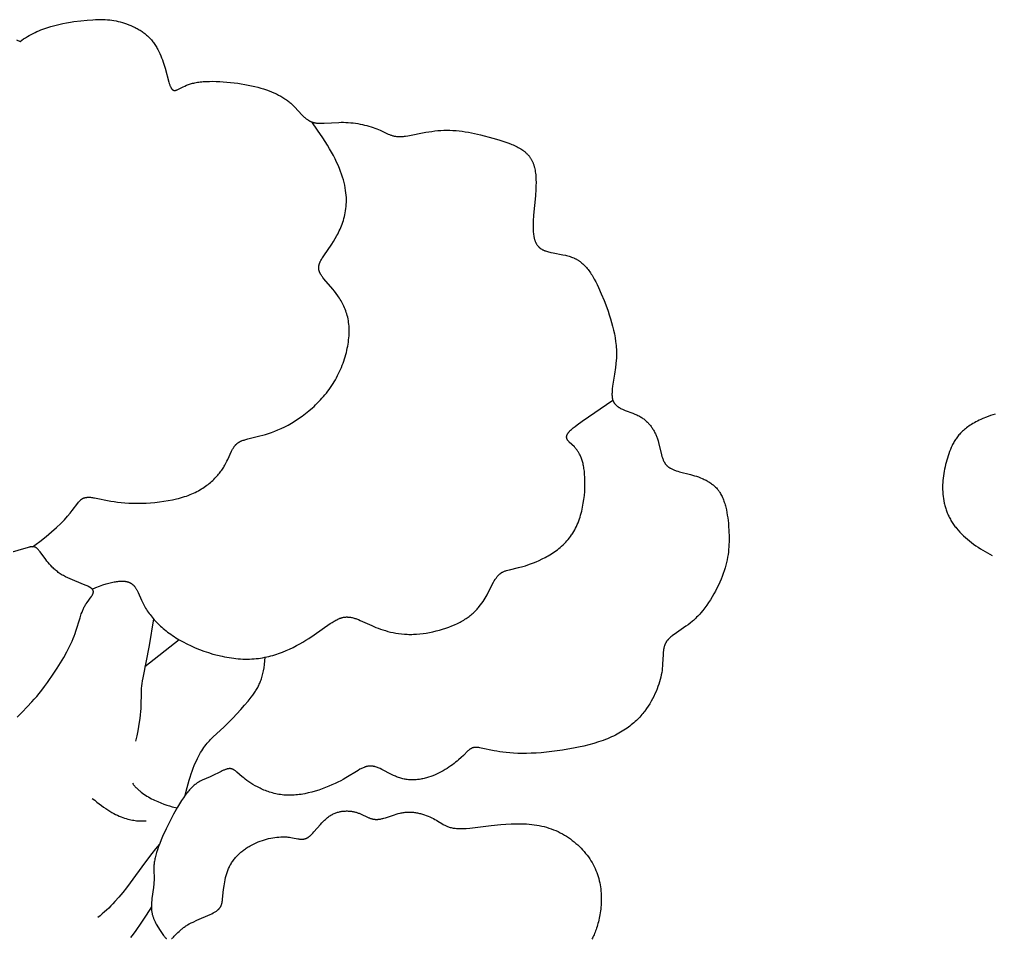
# Model space of a CAD drawing. Extents: x 321 to 471, y 203 to 316.
# Drawn here: x 353.38 to 391.55, y 258.62 to 294.7 of the extents above; entities that cross this region are included whole.
import ezdxf

# ---------------------------------------------------------------- set-up
doc = ezdxf.new("R2010")
doc.units = 0
doc.layers.get('0').update_dxf_attribs({"linetype": 'CONTINUOUS'})

msp = doc.modelspace()

# ---------------------------------------------------------------- linework, layer by layer
at = {"color": 7, "linetype": 'CONTINUOUS'}
for points in [[(353.258, 293.905), (353.4, 293.835), (353.47, 293.887), (353.541, 293.936), (353.613, 293.984), (353.686, 294.029), (353.76, 294.072), (353.835, 294.112), (353.91, 294.151), (353.987, 294.189), (354.064, 294.224), (354.141, 294.257), (354.219, 294.289), (354.297, 294.319), (354.376, 294.347), (354.454, 294.374), (354.611, 294.423), (354.768, 294.466), (354.923, 294.504), (355.077, 294.537), (355.227, 294.566), (355.374, 294.591), (355.517, 294.613), (355.787, 294.648), (356.034, 294.673), (356.258, 294.691), (356.363, 294.696), (356.463, 294.699), (356.56, 294.7), (356.654, 294.699), (356.745, 294.695), (356.833, 294.689), (356.919, 294.681), (357.004, 294.67), (357.087, 294.657), (357.17, 294.641), (357.252, 294.623), (357.335, 294.602), (357.418, 294.579), (357.502, 294.553), (357.585, 294.525), (357.669, 294.493), (357.752, 294.46), (357.834, 294.423), (357.915, 294.384), (357.955, 294.363), (357.995, 294.341), (358.034, 294.319), (358.073, 294.296), (358.112, 294.273), (358.15, 294.248), (358.188, 294.223), (358.225, 294.197), (358.261, 294.171), (358.297, 294.143), (358.332, 294.115), (358.367, 294.086), (358.4, 294.056), (358.433, 294.026), (358.466, 293.994), (358.497, 293.962), (358.528, 293.929), (358.557, 293.895), (358.586, 293.861), (358.614, 293.826), (358.641, 293.79), (358.667, 293.753), (358.693, 293.716), (358.717, 293.678), (358.741, 293.639), (358.764, 293.6), (358.786, 293.561), (358.808, 293.521), (358.848, 293.44), (358.887, 293.358), (358.922, 293.276), (358.955, 293.193), (358.986, 293.109), (359.015, 293.027), (359.042, 292.945), (359.091, 292.784), (359.243, 292.234), (359.26, 292.18), (359.277, 292.131), (359.286, 292.108), (359.295, 292.086), (359.304, 292.065), (359.313, 292.045), (359.318, 292.036), (359.322, 292.027), (359.327, 292.018), (359.332, 292.01), (359.337, 292.002), (359.342, 291.994), (359.347, 291.986), (359.352, 291.979), (359.357, 291.973), (359.363, 291.966), (359.365, 291.963), (359.368, 291.96), (359.371, 291.957), (359.373, 291.954), (359.376, 291.952), (359.379, 291.949), (359.382, 291.946), (359.385, 291.944), (359.387, 291.942), (359.39, 291.939), (359.393, 291.937), (359.396, 291.935), (359.399, 291.933), (359.402, 291.931), (359.405, 291.929), (359.408, 291.928), (359.411, 291.926), (359.414, 291.924), (359.417, 291.923), (359.42, 291.922), (359.423, 291.92), (359.426, 291.919), (359.43, 291.918), (359.433, 291.917), (359.436, 291.916), (359.439, 291.916), (359.443, 291.915), (359.446, 291.914), (359.449, 291.914), (359.453, 291.914), (359.456, 291.913), (359.46, 291.913), (359.463, 291.913), (359.467, 291.913), (359.47, 291.913), (359.474, 291.914), (359.478, 291.914), (359.481, 291.914), (359.485, 291.915), (359.489, 291.915), (359.492, 291.916), (359.496, 291.917), (359.5, 291.917), (359.504, 291.918), (359.512, 291.92), (359.52, 291.923), (359.528, 291.925), (359.537, 291.928), (359.545, 291.931), (359.554, 291.935), (359.573, 291.943), (359.592, 291.951), (359.809, 292.06), (359.871, 292.087), (359.938, 292.115), (359.973, 292.129), (360.011, 292.143), (360.049, 292.156), (360.09, 292.169), (360.132, 292.181), (360.176, 292.193), (360.221, 292.204), (360.268, 292.214), (360.317, 292.224), (360.368, 292.233), (360.421, 292.241), (360.476, 292.247), (360.532, 292.253), (360.59, 292.259), (360.711, 292.266), (360.837, 292.27), (360.968, 292.271), (361.102, 292.268), (361.24, 292.263), (361.379, 292.254), (361.521, 292.243), (361.663, 292.229), (361.946, 292.194), (362.086, 292.173), (362.223, 292.15), (362.357, 292.125), (362.488, 292.097), (362.613, 292.069), (362.735, 292.038), (362.851, 292.005), (362.964, 291.971), (363.072, 291.936), (363.175, 291.898), (363.275, 291.859), (363.37, 291.818), (363.462, 291.776), (363.549, 291.732), (363.633, 291.686), (363.673, 291.663), (363.713, 291.639), (363.751, 291.615), (363.789, 291.59), (363.826, 291.566), (363.861, 291.54), (363.896, 291.515), (363.93, 291.488), (363.964, 291.462), (363.996, 291.435), (364.028, 291.408), (364.058, 291.381), (364.118, 291.325), (364.174, 291.269), (364.482, 290.942), (364.531, 290.893), (364.556, 290.87), (364.581, 290.848), (364.606, 290.826), (364.632, 290.805), (364.658, 290.785), (364.684, 290.766), (364.698, 290.757), (364.711, 290.749), (364.725, 290.74), (364.738, 290.732), (364.752, 290.724), (364.766, 290.716), (364.78, 290.709), (364.794, 290.702), (364.809, 290.695), (364.823, 290.689), (364.838, 290.683), (364.853, 290.677), (364.868, 290.671), (364.883, 290.666), (364.899, 290.662), (364.914, 290.657), (364.93, 290.653), (364.946, 290.649), (364.962, 290.646), (364.978, 290.642), (365.011, 290.636), (365.045, 290.632), (365.079, 290.628), (365.114, 290.625), (365.15, 290.623), (365.186, 290.622), (365.223, 290.622), (365.26, 290.622), (365.336, 290.624), (365.922, 290.661), (366.012, 290.663), (366.103, 290.663), (366.195, 290.66), (366.287, 290.655), (366.381, 290.647), (366.474, 290.637), (366.567, 290.624), (366.659, 290.61), (366.75, 290.594), (366.84, 290.575), (366.928, 290.556), (367.015, 290.535), (367.099, 290.512), (367.18, 290.488), (367.258, 290.464), (367.334, 290.438), (367.405, 290.412), (367.472, 290.385), (367.535, 290.358), (367.595, 290.331), (367.807, 290.227), (367.857, 290.203), (367.906, 290.181), (367.931, 290.171), (367.957, 290.162), (367.982, 290.152), (368.008, 290.144), (368.034, 290.136), (368.061, 290.129), (368.089, 290.122), (368.117, 290.117), (368.146, 290.112), (368.175, 290.108), (368.206, 290.104), (368.238, 290.102), (368.27, 290.1), (368.304, 290.1), (368.339, 290.1), (368.375, 290.102), (368.413, 290.105), (368.452, 290.108), (368.492, 290.113), (368.534, 290.118), (368.62, 290.131), (369.333, 290.269), (369.562, 290.307), (369.679, 290.323), (369.797, 290.336), (369.916, 290.346), (370.036, 290.352), (370.156, 290.355), (370.276, 290.353), (370.397, 290.347), (370.518, 290.338), (370.639, 290.325), (370.76, 290.309), (370.881, 290.291), (371.002, 290.27), (371.244, 290.221), (371.485, 290.165), (371.966, 290.038), (372.203, 289.97), (372.435, 289.898), (372.547, 289.859), (372.657, 289.818), (372.711, 289.796), (372.764, 289.774), (372.815, 289.751), (372.866, 289.727), (372.916, 289.702), (372.964, 289.676), (373.011, 289.649), (373.057, 289.621), (373.102, 289.592), (373.145, 289.562), (373.166, 289.547), (373.187, 289.531), (373.207, 289.515), (373.227, 289.498), (373.246, 289.482), (373.265, 289.464), (373.284, 289.447), (373.302, 289.429), (373.32, 289.411), (373.337, 289.393), (373.354, 289.374), (373.371, 289.355), (373.387, 289.335), (373.402, 289.315), (373.418, 289.295), (373.432, 289.274), (373.446, 289.253), (373.46, 289.231), (373.473, 289.209), (373.485, 289.187), (373.497, 289.164), (373.509, 289.141), (373.52, 289.117), (373.53, 289.093), (373.54, 289.069), (373.55, 289.044), (373.559, 289.019), (373.568, 288.994), (373.576, 288.968), (373.584, 288.942), (373.591, 288.915), (373.598, 288.888), (373.61, 288.834), (373.621, 288.778), (373.63, 288.721), (373.638, 288.663), (373.645, 288.604), (373.65, 288.544), (373.654, 288.483), (373.656, 288.421), (373.659, 288.296), (373.657, 288.169), (373.652, 288.039), (373.635, 287.778), (373.565, 287.013), (373.55, 286.776), (373.545, 286.663), (373.544, 286.554), (373.545, 286.501), (373.546, 286.449), (373.549, 286.398), (373.552, 286.349), (373.557, 286.3), (373.563, 286.253), (373.569, 286.207), (373.577, 286.163), (373.582, 286.141), (373.587, 286.119), (373.592, 286.098), (373.598, 286.078), (373.603, 286.057), (373.61, 286.037), (373.616, 286.018), (373.623, 285.998), (373.631, 285.98), (373.638, 285.961), (373.646, 285.943), (373.655, 285.925), (373.664, 285.908), (373.673, 285.891), (373.683, 285.875), (373.693, 285.859), (373.704, 285.843), (373.715, 285.828), (373.726, 285.813), (373.738, 285.799), (373.75, 285.785), (373.757, 285.778), (373.763, 285.771), (373.77, 285.765), (373.777, 285.758), (373.783, 285.752), (373.79, 285.746), (373.797, 285.74), (373.805, 285.734), (373.82, 285.722), (373.835, 285.711), (373.85, 285.7), (373.867, 285.69), (373.883, 285.68), (373.9, 285.671), (373.917, 285.661), (373.935, 285.652), (373.953, 285.644), (373.972, 285.636), (373.991, 285.628), (374.01, 285.62), (374.03, 285.613), (374.07, 285.599), (374.111, 285.587), (374.153, 285.575), (374.197, 285.564), (374.241, 285.553), (374.332, 285.534), (374.716, 285.462), (374.812, 285.44), (374.86, 285.429), (374.908, 285.416), (374.955, 285.403), (375.002, 285.389), (375.048, 285.373), (375.094, 285.356), (375.138, 285.338), (375.16, 285.328), (375.182, 285.318), (375.203, 285.307), (375.224, 285.296), (375.245, 285.285), (375.266, 285.273), (375.287, 285.261), (375.307, 285.249), (375.327, 285.236), (375.347, 285.223), (375.366, 285.209), (375.386, 285.195), (375.405, 285.181), (375.424, 285.166), (375.461, 285.136), (375.498, 285.103), (375.533, 285.07), (375.568, 285.035), (375.603, 284.998), (375.637, 284.96), (375.67, 284.921), (375.702, 284.88), (375.734, 284.838), (375.766, 284.795), (375.796, 284.75), (375.827, 284.704), (375.857, 284.657), (375.887, 284.608), (375.945, 284.506), (376.002, 284.4), (376.058, 284.289), (376.113, 284.173), (376.223, 283.928), (376.332, 283.665), (376.438, 283.388), (376.489, 283.245), (376.537, 283.1), (376.584, 282.953), (376.627, 282.804), (376.667, 282.654), (376.703, 282.503), (376.735, 282.352), (376.763, 282.201), (376.785, 282.051), (376.795, 281.976), (376.802, 281.901), (376.809, 281.826), (376.814, 281.752), (376.817, 281.678), (376.819, 281.605), (376.819, 281.532), (376.817, 281.46), (376.814, 281.389), (376.81, 281.318), (376.798, 281.178), (376.782, 281.041), (376.744, 280.777), (376.667, 280.302), (376.653, 280.196), (376.648, 280.145), (376.644, 280.096), (376.642, 280.048), (376.64, 280.002), (376.64, 279.979), (376.641, 279.957), (376.642, 279.935), (376.643, 279.914), (376.645, 279.893), (376.647, 279.873), (376.65, 279.853), (376.653, 279.833), (376.657, 279.814), (376.661, 279.796), (376.663, 279.786), (376.666, 279.777), (376.668, 279.769), (376.671, 279.76), (376.674, 279.751), (376.677, 279.742), (376.68, 279.734), (376.684, 279.726), (376.687, 279.717), (376.691, 279.709), (376.695, 279.701), (376.698, 279.694), (376.703, 279.686), (376.707, 279.678), (376.711, 279.67), (376.715, 279.663), (376.72, 279.656), (376.725, 279.648), (376.729, 279.641), (376.734, 279.634), (376.739, 279.627), (376.745, 279.62), (376.755, 279.607), (376.766, 279.594), (376.778, 279.581), (376.79, 279.568), (376.802, 279.556), (376.815, 279.545), (376.829, 279.533), (376.842, 279.522), (376.856, 279.511), (376.871, 279.5), (376.885, 279.49), (376.9, 279.48), (376.916, 279.47), (376.931, 279.461), (376.947, 279.451), (376.98, 279.433), (377.014, 279.416), (377.049, 279.399), (377.085, 279.383), (377.158, 279.353), (377.466, 279.238), (377.543, 279.207), (377.58, 279.191), (377.618, 279.175), (377.654, 279.158), (377.69, 279.14), (377.725, 279.121), (377.759, 279.102), (377.792, 279.081), (377.825, 279.06), (377.856, 279.038), (377.887, 279.016), (377.917, 278.992), (377.946, 278.968), (377.975, 278.944), (378.003, 278.918), (378.03, 278.892), (378.056, 278.866), (378.081, 278.839), (378.106, 278.811), (378.129, 278.782), (378.153, 278.754), (378.175, 278.724), (378.197, 278.694), (378.218, 278.664), (378.238, 278.633), (378.257, 278.602), (378.276, 278.57), (378.294, 278.538), (378.312, 278.505), (378.328, 278.472), (378.344, 278.439), (378.36, 278.406), (378.374, 278.372), (378.389, 278.338), (378.402, 278.303), (378.415, 278.269), (378.427, 278.234), (378.449, 278.164), (378.469, 278.093), (378.586, 277.61), (378.604, 277.546), (378.614, 277.515), (378.624, 277.485), (378.635, 277.455), (378.646, 277.426), (378.657, 277.398), (378.67, 277.37), (378.683, 277.344), (378.69, 277.331), (378.697, 277.318), (378.704, 277.305), (378.711, 277.293), (378.719, 277.281), (378.727, 277.269), (378.735, 277.257), (378.743, 277.246), (378.752, 277.235), (378.761, 277.224), (378.77, 277.213), (378.779, 277.203), (378.788, 277.193), (378.798, 277.183), (378.808, 277.173), (378.819, 277.164), (378.829, 277.155), (378.84, 277.146), (378.851, 277.137), (378.862, 277.128), (378.874, 277.12), (378.885, 277.112), (378.897, 277.104), (378.909, 277.096), (378.922, 277.089), (378.934, 277.081), (378.96, 277.067), (378.986, 277.053), (379.013, 277.04), (379.041, 277.028), (379.07, 277.016), (379.1, 277.005), (379.13, 276.994), (379.16, 276.983), (379.224, 276.963), (379.29, 276.944), (379.723, 276.834), (379.877, 276.79), (379.955, 276.766), (380.033, 276.739), (380.111, 276.71), (380.188, 276.679), (380.226, 276.662), (380.264, 276.645), (380.301, 276.627), (380.338, 276.608), (380.375, 276.588), (380.411, 276.567), (380.447, 276.546), (380.483, 276.523), (380.517, 276.5), (380.551, 276.475), (380.585, 276.45), (380.618, 276.424), (380.65, 276.396), (380.681, 276.367), (380.711, 276.338), (380.741, 276.307), (380.77, 276.274), (380.784, 276.258), (380.797, 276.241), (380.811, 276.224), (380.824, 276.206), (380.837, 276.189), (380.85, 276.171), (380.862, 276.152), (380.875, 276.133), (380.898, 276.095), (380.921, 276.055), (380.942, 276.014), (380.963, 275.972), (380.983, 275.929), (381.001, 275.885), (381.019, 275.84), (381.036, 275.794), (381.052, 275.747), (381.067, 275.7), (381.082, 275.651), (381.095, 275.602), (381.108, 275.553), (381.132, 275.452), (381.152, 275.348), (381.17, 275.244), (381.185, 275.138), (381.199, 275.031), (381.21, 274.924), (381.219, 274.817), (381.231, 274.606), (381.238, 274.398), (381.239, 274.296), (381.238, 274.195), (381.234, 274.093), (381.229, 273.993), (381.221, 273.892), (381.21, 273.791), (381.197, 273.689), (381.181, 273.587), (381.161, 273.484), (381.138, 273.38), (381.112, 273.275), (381.082, 273.168), (381.049, 273.06), (381.011, 272.949), (380.969, 272.837), (380.923, 272.723), (380.874, 272.608), (380.821, 272.492), (380.764, 272.376), (380.704, 272.26), (380.641, 272.145), (380.576, 272.032), (380.507, 271.92), (380.436, 271.81), (380.363, 271.704), (380.287, 271.6), (380.209, 271.5), (380.13, 271.405), (380.09, 271.359), (380.049, 271.314), (380.008, 271.271), (379.966, 271.229), (379.925, 271.188), (379.882, 271.149), (379.84, 271.111), (379.798, 271.074), (379.713, 271.004), (379.628, 270.939), (379.545, 270.877), (379.083, 270.56), (379.018, 270.511), (378.988, 270.487), (378.958, 270.463), (378.93, 270.439), (378.903, 270.414), (378.877, 270.39), (378.865, 270.377), (378.853, 270.365), (378.842, 270.352), (378.831, 270.339), (378.82, 270.326), (378.81, 270.313), (378.8, 270.3), (378.79, 270.287), (378.781, 270.274), (378.773, 270.261), (378.765, 270.247), (378.757, 270.233), (378.749, 270.22), (378.742, 270.206), (378.735, 270.192), (378.729, 270.178), (378.722, 270.163), (378.717, 270.149), (378.711, 270.134), (378.706, 270.12), (378.701, 270.105), (378.696, 270.09), (378.692, 270.075), (378.688, 270.06), (378.68, 270.03), (378.673, 269.999), (378.667, 269.967), (378.662, 269.935), (378.658, 269.902), (378.654, 269.869), (378.651, 269.836), (378.646, 269.767), (378.63, 269.395), (378.625, 269.315), (378.617, 269.232), (378.606, 269.147), (378.593, 269.061), (378.576, 268.973), (378.557, 268.883), (378.534, 268.792), (378.508, 268.699), (378.479, 268.605), (378.447, 268.511), (378.412, 268.416), (378.373, 268.32), (378.33, 268.223), (378.284, 268.126), (378.234, 268.03), (378.18, 267.933), (378.123, 267.836), (378.062, 267.74), (377.997, 267.644), (377.927, 267.549), (377.891, 267.502), (377.853, 267.455), (377.814, 267.408), (377.774, 267.361), (377.732, 267.315), (377.689, 267.269), (377.644, 267.224), (377.598, 267.179), (377.551, 267.134), (377.502, 267.09), (377.451, 267.047), (377.399, 267.003), (377.345, 266.961), (377.289, 266.918), (377.231, 266.877), (377.172, 266.836), (377.11, 266.796), (377.047, 266.756), (376.981, 266.717), (376.914, 266.678), (376.844, 266.641), (376.773, 266.604), (376.699, 266.567), (376.623, 266.532), (376.545, 266.497), (376.464, 266.464), (376.381, 266.431), (376.296, 266.399), (376.118, 266.337), (375.932, 266.28), (375.738, 266.226), (375.538, 266.176), (375.333, 266.129), (375.125, 266.087), (374.914, 266.048), (374.702, 266.014), (374.49, 265.983), (374.279, 265.957), (374.07, 265.934), (373.865, 265.916), (373.665, 265.902), (373.472, 265.892), (373.285, 265.887), (373.107, 265.885), (372.939, 265.889), (372.78, 265.896), (372.631, 265.906), (372.49, 265.919), (372.358, 265.935), (372.234, 265.953), (372.118, 265.972), (372.01, 265.991), (371.509, 266.099), (371.447, 266.11), (371.418, 266.115), (371.39, 266.119), (371.364, 266.121), (371.339, 266.123), (371.327, 266.124), (371.315, 266.124), (371.303, 266.124), (371.292, 266.124), (371.281, 266.124), (371.27, 266.123), (371.26, 266.122), (371.249, 266.121), (371.239, 266.12), (371.229, 266.119), (371.22, 266.117), (371.21, 266.115), (371.201, 266.113), (371.191, 266.111), (371.182, 266.109), (371.174, 266.106), (371.165, 266.103), (371.156, 266.1), (371.148, 266.097), (371.14, 266.093), (371.132, 266.09), (371.124, 266.086), (371.116, 266.082), (371.108, 266.078), (371.1, 266.073), (371.092, 266.069), (371.085, 266.064), (371.077, 266.059), (371.069, 266.054), (371.062, 266.048), (371.047, 266.037), (371.032, 266.025), (371.017, 266.013), (371.002, 265.999), (370.987, 265.985), (370.813, 265.811), (370.723, 265.726), (370.619, 265.635), (370.563, 265.588), (370.503, 265.54), (370.441, 265.492), (370.376, 265.443), (370.309, 265.395), (370.239, 265.347), (370.167, 265.299), (370.093, 265.253), (370.017, 265.208), (369.939, 265.165), (369.859, 265.123), (369.778, 265.083), (369.695, 265.046), (369.611, 265.012), (369.525, 264.98), (369.439, 264.951), (369.396, 264.938), (369.352, 264.925), (369.308, 264.913), (369.264, 264.903), (369.22, 264.893), (369.176, 264.884), (369.132, 264.875), (369.088, 264.868), (369.044, 264.862), (368.999, 264.857), (368.955, 264.852), (368.911, 264.849), (368.867, 264.847), (368.823, 264.846), (368.779, 264.846), (368.735, 264.847), (368.691, 264.849), (368.647, 264.853), (368.604, 264.857), (368.56, 264.863), (368.517, 264.87), (368.475, 264.878), (368.432, 264.888), (368.39, 264.898), (368.348, 264.911), (368.306, 264.924), (368.265, 264.938), (368.224, 264.954), (368.183, 264.97), (368.142, 264.987), (368.062, 265.024), (367.983, 265.062), (367.607, 265.257), (367.535, 265.291), (367.5, 265.307), (367.465, 265.321), (367.43, 265.335), (367.396, 265.347), (367.362, 265.358), (367.345, 265.363), (367.328, 265.368), (367.311, 265.372), (367.294, 265.376), (367.277, 265.379), (367.261, 265.383), (367.244, 265.385), (367.228, 265.387), (367.212, 265.389), (367.195, 265.39), (367.179, 265.391), (367.163, 265.392), (367.147, 265.392), (367.131, 265.391), (367.115, 265.39), (367.099, 265.389), (367.083, 265.387), (367.067, 265.384), (367.051, 265.382), (367.035, 265.379), (367.019, 265.375), (367.003, 265.371), (366.987, 265.367), (366.972, 265.362), (366.956, 265.357), (366.94, 265.352), (366.924, 265.346), (366.908, 265.34), (366.875, 265.327), (366.843, 265.312), (366.81, 265.297), (366.776, 265.28), (366.743, 265.262), (366.673, 265.222), (366.189, 264.925), (366.092, 264.869), (365.989, 264.813), (365.881, 264.757), (365.766, 264.702), (365.647, 264.648), (365.523, 264.595), (365.395, 264.544), (365.263, 264.495), (365.129, 264.449), (364.993, 264.407), (364.854, 264.369), (364.715, 264.334), (364.575, 264.305), (364.504, 264.292), (364.434, 264.28), (364.364, 264.27), (364.295, 264.262), (364.225, 264.255), (364.156, 264.249), (364.088, 264.245), (364.019, 264.243), (363.952, 264.243), (363.885, 264.244), (363.819, 264.248), (363.753, 264.253), (363.688, 264.26), (363.624, 264.268), (363.561, 264.278), (363.498, 264.29), (363.437, 264.303), (363.376, 264.317), (363.316, 264.333), (363.257, 264.35), (363.199, 264.368), (363.142, 264.387), (363.086, 264.407), (363.031, 264.428), (362.977, 264.45), (362.924, 264.473), (362.872, 264.496), (362.822, 264.52), (362.724, 264.569), (362.63, 264.62), (362.542, 264.671), (362.458, 264.724), (362.38, 264.775), (362.308, 264.826), (362.241, 264.876), (362.18, 264.923), (362.124, 264.968), (361.906, 265.156), (361.872, 265.185), (361.855, 265.199), (361.838, 265.211), (361.822, 265.223), (361.806, 265.233), (361.798, 265.238), (361.79, 265.243), (361.782, 265.248), (361.775, 265.252), (361.767, 265.256), (361.759, 265.26), (361.751, 265.264), (361.743, 265.267), (361.735, 265.27), (361.727, 265.273), (361.719, 265.276), (361.711, 265.279), (361.703, 265.281), (361.695, 265.283), (361.686, 265.284), (361.678, 265.286), (361.669, 265.287), (361.661, 265.288), (361.652, 265.289), (361.643, 265.289), (361.634, 265.289), (361.625, 265.289), (361.616, 265.289), (361.607, 265.288), (361.597, 265.287), (361.587, 265.286), (361.578, 265.284), (361.568, 265.283), (361.557, 265.281), (361.547, 265.279), (361.537, 265.276), (361.526, 265.273), (361.504, 265.267), (361.482, 265.26), (361.46, 265.253), (361.437, 265.244), (361.413, 265.235), (361.389, 265.225), (361.34, 265.204), (361.29, 265.18), (360.915, 264.991), (360.861, 264.965), (360.545, 264.83), (360.518, 264.818), (360.492, 264.805), (360.465, 264.791), (360.438, 264.776), (360.411, 264.76), (360.383, 264.744), (360.355, 264.726), (360.327, 264.707), (360.299, 264.686), (360.27, 264.664), (360.241, 264.64), (360.212, 264.615), (360.182, 264.588), (360.151, 264.559), (360.12, 264.528), (360.089, 264.495), (360.056, 264.46), (360.024, 264.423), (359.991, 264.383), (359.957, 264.341), (359.922, 264.296), (359.887, 264.248), (359.814, 264.145), (359.739, 264.032), (359.662, 263.91), (359.585, 263.781), (359.428, 263.505), (359.275, 263.215), (359.13, 262.92), (358.998, 262.63), (358.938, 262.49), (358.884, 262.356), (358.835, 262.227), (358.792, 262.107), (358.757, 261.994), (358.727, 261.89), (358.715, 261.841), (358.704, 261.794), (358.694, 261.748), (358.685, 261.704), (358.678, 261.661), (358.671, 261.62), (358.666, 261.58), (358.662, 261.542), (358.658, 261.504), (358.655, 261.468), (358.652, 261.398), (358.651, 261.331), (358.652, 261.267), (358.66, 261.023), (358.661, 260.961), (358.66, 260.898), (358.656, 260.832), (358.651, 260.765), (358.636, 260.625), (358.579, 260.187), (358.571, 260.114), (358.565, 260.043), (358.56, 259.972), (358.558, 259.903), (358.557, 259.87), (358.558, 259.836), (358.559, 259.803), (358.561, 259.771), (358.563, 259.74), (358.566, 259.708), (358.57, 259.678), (358.575, 259.648), (358.581, 259.618), (358.587, 259.59), (358.593, 259.561), (358.601, 259.533), (358.608, 259.506), (358.617, 259.479), (358.626, 259.452), (358.635, 259.426), (358.645, 259.4), (358.655, 259.375), (358.666, 259.35), (358.677, 259.325), (358.7, 259.277), (358.724, 259.23), (358.749, 259.185), (358.775, 259.14), (358.881, 258.97), (358.984, 258.811), (359.009, 258.774), (359.034, 258.74), (359.046, 258.724), (359.059, 258.708), (359.071, 258.693), (359.083, 258.679), (359.096, 258.666), (359.108, 258.653), (359.114, 258.647), (359.12, 258.641), (359.126, 258.636), (359.133, 258.63), (359.139, 258.625), (359.145, 258.62), (359.151, 258.616)], [(391.682, 279.211), (391.508, 279.151), (391.347, 279.09), (391.198, 279.028), (391.127, 278.997), (391.06, 278.965), (390.995, 278.934), (390.932, 278.902), (390.872, 278.869), (390.815, 278.837), (390.76, 278.804), (390.707, 278.77), (390.657, 278.737), (390.609, 278.703), (390.563, 278.669), (390.519, 278.635), (390.477, 278.601), (390.437, 278.566), (390.399, 278.531), (390.362, 278.496), (390.327, 278.46), (390.294, 278.424), (390.263, 278.388), (390.233, 278.352), (390.204, 278.315), (390.177, 278.278), (390.151, 278.241), (390.126, 278.204), (390.103, 278.166), (390.08, 278.128), (390.059, 278.09), (390.038, 278.051), (390.018, 278.012), (389.999, 277.973), (389.964, 277.894), (389.931, 277.814), (389.899, 277.733), (389.869, 277.651), (389.84, 277.568), (389.813, 277.483), (389.787, 277.398), (389.763, 277.312), (389.74, 277.226), (389.719, 277.139), (389.7, 277.051), (389.683, 276.962), (389.668, 276.874), (389.655, 276.785), (389.644, 276.695), (389.635, 276.605), (389.628, 276.516), (389.624, 276.426), (389.623, 276.336), (389.624, 276.246), (389.627, 276.156), (389.634, 276.067), (389.643, 275.978), (389.655, 275.889), (389.67, 275.801), (389.688, 275.713), (389.698, 275.669), (389.709, 275.625), (389.721, 275.582), (389.733, 275.539), (389.746, 275.496), (389.761, 275.453), (389.776, 275.41), (389.792, 275.368), (389.808, 275.325), (389.826, 275.283), (389.845, 275.242), (389.864, 275.2), (389.884, 275.159), (389.906, 275.118), (389.928, 275.077), (389.951, 275.036), (389.975, 274.996), (390, 274.956), (390.026, 274.917), (390.053, 274.877), (390.08, 274.838), (390.109, 274.8), (390.139, 274.762), (390.169, 274.724), (390.232, 274.649), (390.299, 274.575), (390.369, 274.503), (390.441, 274.432), (390.517, 274.363), (390.594, 274.295), (390.675, 274.229), (390.757, 274.164), (390.842, 274.101), (390.928, 274.04), (391.016, 273.98), (391.106, 273.922), (391.197, 273.866), (391.29, 273.812), (391.383, 273.759), (391.478, 273.709), (391.573, 273.66)], [(359.35, 258.615), (359.357, 258.62), (359.364, 258.625), (359.371, 258.63), (359.378, 258.636), (359.393, 258.649), (359.407, 258.662), (359.422, 258.676), (359.454, 258.707), (359.6, 258.857), (359.643, 258.899), (359.69, 258.941), (359.739, 258.984), (359.765, 259.006), (359.792, 259.027), (359.82, 259.049), (359.849, 259.07), (359.879, 259.091), (359.91, 259.112), (359.942, 259.132), (359.975, 259.153), (360.044, 259.192), (360.115, 259.23), (360.19, 259.268), (360.343, 259.339), (360.862, 259.565), (360.926, 259.595), (360.985, 259.625), (361.012, 259.64), (361.038, 259.655), (361.063, 259.669), (361.087, 259.684), (361.108, 259.699), (361.129, 259.713), (361.149, 259.728), (361.158, 259.735), (361.167, 259.743), (361.175, 259.75), (361.184, 259.758), (361.192, 259.766), (361.2, 259.773), (361.207, 259.781), (361.214, 259.789), (361.221, 259.796), (361.228, 259.804), (361.235, 259.812), (361.241, 259.82), (361.247, 259.828), (361.253, 259.836), (361.258, 259.845), (361.264, 259.853), (361.269, 259.861), (361.274, 259.87), (361.278, 259.879), (361.283, 259.887), (361.287, 259.896), (361.292, 259.905), (361.296, 259.914), (361.299, 259.923), (361.303, 259.933), (361.306, 259.942), (361.31, 259.952), (361.313, 259.961), (361.319, 259.981), (361.324, 260.002), (361.329, 260.023), (361.334, 260.045), (361.338, 260.067), (361.345, 260.115), (361.352, 260.165), (361.39, 260.543), (361.409, 260.692), (361.421, 260.77), (361.434, 260.849), (361.45, 260.929), (361.469, 261.009), (361.489, 261.089), (361.501, 261.13), (361.513, 261.17), (361.526, 261.21), (361.54, 261.25), (361.555, 261.289), (361.57, 261.328), (361.587, 261.367), (361.604, 261.406), (361.623, 261.444), (361.642, 261.481), (361.662, 261.519), (361.684, 261.555), (361.706, 261.591), (361.729, 261.627), (361.754, 261.662), (361.779, 261.696), (361.805, 261.73), (361.832, 261.763), (361.859, 261.796), (361.888, 261.828), (361.917, 261.859), (361.947, 261.89), (361.978, 261.921), (362.009, 261.95), (362.042, 261.98), (362.074, 262.008), (362.108, 262.036), (362.142, 262.063), (362.177, 262.09), (362.212, 262.116), (362.248, 262.141), (362.284, 262.166), (362.321, 262.19), (362.358, 262.214), (362.396, 262.237), (362.434, 262.259), (362.511, 262.301), (362.59, 262.341), (362.669, 262.378), (362.75, 262.412), (362.832, 262.443), (362.914, 262.471), (362.996, 262.497), (363.078, 262.52), (363.16, 262.54), (363.241, 262.558), (363.322, 262.573), (363.402, 262.586), (363.48, 262.596), (363.557, 262.603), (363.633, 262.608), (363.706, 262.611), (363.777, 262.611), (363.811, 262.61), (363.845, 262.608), (363.879, 262.606), (363.911, 262.603), (363.943, 262.6), (363.974, 262.596), (364.034, 262.587), (364.092, 262.577), (364.301, 262.535), (364.349, 262.528), (364.373, 262.524), (364.396, 262.522), (364.419, 262.52), (364.442, 262.519), (364.454, 262.519), (364.465, 262.519), (364.476, 262.519), (364.487, 262.52), (364.498, 262.52), (364.51, 262.521), (364.521, 262.522), (364.532, 262.524), (364.543, 262.526), (364.554, 262.528), (364.565, 262.53), (364.576, 262.533), (364.587, 262.536), (364.598, 262.539), (364.609, 262.543), (364.62, 262.547), (364.631, 262.551), (364.642, 262.556), (364.653, 262.561), (364.664, 262.566), (364.675, 262.572), (364.686, 262.578), (364.697, 262.585), (364.708, 262.592), (364.719, 262.599), (364.73, 262.607), (364.742, 262.615), (364.753, 262.624), (364.764, 262.633), (364.775, 262.642), (364.798, 262.662), (364.821, 262.683), (364.844, 262.706), (364.867, 262.729), (364.891, 262.754), (364.938, 262.806), (365.191, 263.097), (365.245, 263.156), (365.3, 263.214), (365.357, 263.27), (365.386, 263.297), (365.416, 263.323), (365.445, 263.349), (365.476, 263.373), (365.506, 263.397), (365.537, 263.419), (365.569, 263.44), (365.601, 263.46), (365.633, 263.478), (365.666, 263.495), (365.699, 263.512), (365.732, 263.527), (365.766, 263.541), (365.8, 263.553), (365.834, 263.565), (365.868, 263.576), (365.902, 263.585), (365.936, 263.594), (365.971, 263.601), (366.005, 263.608), (366.04, 263.613), (366.074, 263.618), (366.108, 263.622), (366.143, 263.624), (366.177, 263.626), (366.211, 263.627), (366.244, 263.627), (366.278, 263.626), (366.311, 263.625), (366.344, 263.622), (366.377, 263.619), (366.41, 263.615), (366.442, 263.61), (366.473, 263.605), (366.504, 263.598), (366.535, 263.591), (366.565, 263.584), (366.595, 263.575), (366.624, 263.566), (366.653, 263.557), (366.681, 263.547), (366.708, 263.536), (366.762, 263.514), (367.065, 263.374), (367.09, 263.363), (367.114, 263.353), (367.139, 263.344), (367.165, 263.336), (367.19, 263.328), (367.215, 263.321), (367.241, 263.314), (367.254, 263.311), (367.267, 263.309), (367.28, 263.306), (367.293, 263.304), (367.307, 263.302), (367.32, 263.3), (367.334, 263.299), (367.347, 263.298), (367.361, 263.297), (367.375, 263.296), (367.389, 263.296), (367.403, 263.296), (367.417, 263.296), (367.431, 263.297), (367.445, 263.298), (367.46, 263.299), (367.475, 263.3), (367.49, 263.302), (367.52, 263.307), (367.55, 263.312), (367.581, 263.319), (367.613, 263.326), (367.644, 263.334), (367.677, 263.343), (367.743, 263.363), (368.096, 263.48), (368.171, 263.503), (368.247, 263.524), (368.324, 263.543), (368.363, 263.552), (368.402, 263.559), (368.441, 263.566), (368.48, 263.572), (368.52, 263.576), (368.56, 263.58), (368.6, 263.582), (368.64, 263.584), (368.68, 263.584), (368.721, 263.583), (368.761, 263.581), (368.802, 263.578), (368.842, 263.574), (368.882, 263.569), (368.923, 263.564), (368.963, 263.557), (369.003, 263.549), (369.043, 263.541), (369.082, 263.532), (369.122, 263.522), (369.161, 263.512), (369.199, 263.501), (369.276, 263.477), (369.351, 263.45), (369.424, 263.422), (369.494, 263.392), (369.563, 263.361), (369.629, 263.329), (369.691, 263.296), (369.751, 263.262), (369.807, 263.228), (369.965, 263.129), (370.018, 263.098), (370.045, 263.083), (370.072, 263.069), (370.1, 263.055), (370.129, 263.042), (370.158, 263.029), (370.189, 263.016), (370.221, 263.005), (370.254, 262.994), (370.288, 262.984), (370.324, 262.974), (370.362, 262.966), (370.401, 262.958), (370.443, 262.951), (370.486, 262.946), (370.531, 262.941), (370.579, 262.937), (370.629, 262.935), (370.682, 262.933), (370.737, 262.933), (370.795, 262.934), (370.856, 262.936), (370.92, 262.94), (371.058, 262.951), (371.895, 263.052), (372.279, 263.093), (372.478, 263.109), (372.679, 263.12), (372.882, 263.126), (373.086, 263.126), (373.187, 263.123), (373.289, 263.118), (373.39, 263.11), (373.49, 263.101), (373.59, 263.089), (373.688, 263.074), (373.786, 263.057), (373.883, 263.037), (373.979, 263.013), (374.073, 262.987), (374.166, 262.958), (374.257, 262.927), (374.347, 262.892), (374.436, 262.855), (374.523, 262.815), (374.608, 262.773), (374.692, 262.728), (374.774, 262.682), (374.854, 262.632), (374.932, 262.581), (375.009, 262.528), (375.084, 262.472), (375.156, 262.415), (375.227, 262.355), (375.296, 262.294), (375.362, 262.232), (375.427, 262.167), (375.489, 262.101), (375.549, 262.033), (375.606, 261.964), (375.662, 261.894), (375.714, 261.823), (375.765, 261.75), (375.812, 261.676), (375.858, 261.601), (375.9, 261.525), (375.94, 261.448), (375.977, 261.37), (376.012, 261.292), (376.043, 261.213), (376.072, 261.133), (376.098, 261.053), (376.121, 260.972), (376.141, 260.891), (376.159, 260.81), (376.175, 260.729), (376.188, 260.648), (376.199, 260.566), (376.207, 260.485), (376.214, 260.404), (376.218, 260.323), (376.22, 260.243), (376.221, 260.163), (376.22, 260.084), (376.217, 260.006), (376.212, 259.928), (376.206, 259.851), (376.198, 259.775), (376.189, 259.701), (376.178, 259.627), (376.166, 259.555), (376.153, 259.483), (376.139, 259.414), (376.124, 259.346), (376.108, 259.279), (376.092, 259.214), (376.074, 259.151), (376.056, 259.09), (376.037, 259.03), (376.018, 258.973), (375.998, 258.918), (375.978, 258.865), (375.958, 258.814), (375.937, 258.766), (375.916, 258.72), (375.895, 258.676), (375.874, 258.634), (375.853, 258.594)]]:
    msp.add_lwpolyline(points, dxfattribs=at)
at = {"color": 1, "linetype": 'CONTINUOUS'}
for points in [[(353.888, 274.001), (354.171, 274.211), (354.421, 274.407), (354.64, 274.59), (354.831, 274.76), (354.996, 274.917), (355.138, 275.061), (355.259, 275.194), (355.363, 275.314), (355.451, 275.423), (355.672, 275.717), (355.697, 275.749), (355.721, 275.778), (355.733, 275.791), (355.745, 275.804), (355.756, 275.816), (355.768, 275.828), (355.78, 275.839), (355.792, 275.849), (355.798, 275.854), (355.804, 275.859), (355.81, 275.864), (355.816, 275.868), (355.823, 275.872), (355.829, 275.877), (355.835, 275.881), (355.842, 275.885), (355.848, 275.889), (355.855, 275.892), (355.861, 275.896), (355.868, 275.899), (355.875, 275.902), (355.881, 275.905), (355.888, 275.908), (355.895, 275.911), (355.902, 275.914), (355.91, 275.916), (355.917, 275.919), (355.924, 275.921), (355.931, 275.923), (355.939, 275.925), (355.946, 275.927), (355.954, 275.929), (355.969, 275.932), (355.985, 275.935), (356.001, 275.937), (356.018, 275.939), (356.034, 275.941), (356.051, 275.942), (356.069, 275.942), (356.086, 275.943), (356.104, 275.942), (356.122, 275.942), (356.16, 275.94), (356.199, 275.936), (356.24, 275.931), (356.281, 275.926), (356.325, 275.919), (356.962, 275.795), (357.091, 275.773), (357.226, 275.754), (357.369, 275.737), (357.519, 275.724), (357.676, 275.715), (357.837, 275.71), (358.003, 275.708), (358.173, 275.71), (358.345, 275.716), (358.519, 275.727), (358.694, 275.741), (358.868, 275.76), (359.041, 275.783), (359.212, 275.811), (359.381, 275.843), (359.545, 275.88), (359.625, 275.9), (359.704, 275.921), (359.782, 275.944), (359.858, 275.967), (359.932, 275.992), (360.005, 276.018), (360.076, 276.046), (360.144, 276.074), (360.211, 276.104), (360.276, 276.134), (360.34, 276.166), (360.401, 276.199), (360.461, 276.232), (360.519, 276.267), (360.575, 276.302), (360.63, 276.338), (360.682, 276.375), (360.734, 276.412), (360.783, 276.45), (360.831, 276.488), (360.877, 276.527), (360.922, 276.566), (360.965, 276.606), (361.007, 276.646), (361.047, 276.686), (361.086, 276.727), (361.123, 276.767), (361.159, 276.808), (361.193, 276.849), (361.226, 276.889), (361.258, 276.93), (361.288, 276.97), (361.317, 277.011), (361.345, 277.051), (361.371, 277.091), (361.396, 277.13), (361.42, 277.169), (361.443, 277.208), (361.485, 277.284), (361.523, 277.357), (361.558, 277.429), (361.703, 277.749), (361.731, 277.805), (361.746, 277.832), (361.761, 277.858), (361.776, 277.884), (361.792, 277.908), (361.801, 277.92), (361.809, 277.932), (361.818, 277.944), (361.827, 277.955), (361.836, 277.966), (361.845, 277.977), (361.854, 277.988), (361.864, 277.999), (361.874, 278.009), (361.884, 278.019), (361.895, 278.029), (361.906, 278.039), (361.917, 278.049), (361.928, 278.058), (361.94, 278.067), (361.952, 278.076), (361.964, 278.085), (361.977, 278.093), (361.99, 278.101), (362.003, 278.109), (362.017, 278.117), (362.031, 278.125), (362.046, 278.132), (362.061, 278.139), (362.076, 278.146), (362.092, 278.153), (362.124, 278.166), (362.158, 278.178), (362.193, 278.19), (362.229, 278.202), (362.267, 278.213), (362.347, 278.234), (362.819, 278.348), (362.927, 278.377), (363.039, 278.409), (363.156, 278.445), (363.276, 278.485), (363.399, 278.532), (363.526, 278.584), (363.657, 278.642), (363.79, 278.708), (363.925, 278.779), (364.061, 278.857), (364.199, 278.941), (364.336, 279.032), (364.474, 279.128), (364.61, 279.231), (364.744, 279.339), (364.877, 279.453), (364.942, 279.512), (365.006, 279.572), (365.07, 279.634), (365.132, 279.697), (365.194, 279.762), (365.254, 279.828), (365.313, 279.895), (365.371, 279.964), (365.428, 280.033), (365.483, 280.104), (365.537, 280.177), (365.589, 280.251), (365.639, 280.326), (365.688, 280.402), (365.735, 280.479), (365.781, 280.557), (365.825, 280.636), (365.867, 280.716), (365.907, 280.797), (365.945, 280.878), (365.982, 280.96), (366.017, 281.042), (366.051, 281.125), (366.082, 281.208), (366.111, 281.291), (366.139, 281.375), (366.165, 281.458), (366.189, 281.541), (366.211, 281.625), (366.231, 281.708), (366.249, 281.791), (366.266, 281.873), (366.28, 281.955), (366.292, 282.037), (366.302, 282.118), (366.311, 282.198), (366.317, 282.277), (366.321, 282.356), (366.323, 282.433), (366.323, 282.51), (366.321, 282.585), (366.317, 282.66), (366.311, 282.732), (366.302, 282.804), (366.292, 282.874), (366.279, 282.942), (366.264, 283.009), (366.248, 283.075), (366.23, 283.139), (366.21, 283.202), (366.188, 283.264), (366.165, 283.324), (366.141, 283.383), (366.115, 283.44), (366.089, 283.496), (366.061, 283.551), (366.032, 283.605), (366.002, 283.657), (365.972, 283.708), (365.941, 283.758), (365.909, 283.806), (365.877, 283.854), (365.812, 283.945), (365.746, 284.031), (365.681, 284.113), (365.333, 284.518), (365.289, 284.573), (365.269, 284.6), (365.25, 284.626), (365.232, 284.652), (365.216, 284.677), (365.2, 284.702), (365.193, 284.715), (365.187, 284.727), (365.18, 284.739), (365.174, 284.752), (365.168, 284.764), (365.163, 284.776), (365.158, 284.789), (365.153, 284.801), (365.149, 284.813), (365.145, 284.825), (365.141, 284.838), (365.138, 284.85), (365.135, 284.862), (365.133, 284.875), (365.131, 284.887), (365.129, 284.9), (365.128, 284.912), (365.127, 284.925), (365.126, 284.938), (365.126, 284.951), (365.127, 284.964), (365.127, 284.977), (365.128, 284.99), (365.13, 285.004), (365.132, 285.017), (365.134, 285.031), (365.137, 285.045), (365.14, 285.059), (365.144, 285.073), (365.148, 285.087), (365.152, 285.102), (365.157, 285.116), (365.163, 285.131), (365.169, 285.146), (365.175, 285.162), (365.182, 285.177), (365.189, 285.193), (365.197, 285.209), (365.213, 285.242), (365.232, 285.276), (365.252, 285.311), (365.275, 285.348), (365.324, 285.424), (365.636, 285.879), (365.705, 285.986), (365.773, 286.097), (365.839, 286.214), (365.872, 286.275), (365.904, 286.337), (365.935, 286.4), (365.965, 286.465), (365.993, 286.531), (366.021, 286.599), (366.048, 286.668), (366.073, 286.738), (366.096, 286.81), (366.117, 286.883), (366.137, 286.958), (366.155, 287.034), (366.171, 287.112), (366.184, 287.191), (366.195, 287.272), (366.204, 287.355), (366.21, 287.439), (366.213, 287.526), (366.214, 287.614), (366.211, 287.704), (366.205, 287.797), (366.195, 287.891), (366.182, 287.988), (366.166, 288.087), (366.146, 288.189), (366.121, 288.293), (366.093, 288.4), (366.06, 288.509), (366.024, 288.621), (365.982, 288.736), (365.936, 288.853), (365.886, 288.974), (365.83, 289.097), (365.769, 289.224), (365.703, 289.354), (365.632, 289.487), (365.555, 289.623), (365.473, 289.763), (365.385, 289.906), (365.291, 290.053), (365.084, 290.357), (364.853, 290.677)], [(356.23, 272.339), (356.379, 272.4), (356.519, 272.453), (356.651, 272.499), (356.774, 272.539), (356.889, 272.572), (356.944, 272.587), (356.996, 272.599), (357.047, 272.611), (357.096, 272.621), (357.144, 272.629), (357.189, 272.636), (357.233, 272.642), (357.275, 272.647), (357.316, 272.65), (357.355, 272.652), (357.393, 272.652), (357.429, 272.652), (357.446, 272.651), (357.464, 272.65), (357.48, 272.649), (357.497, 272.647), (357.513, 272.645), (357.529, 272.643), (357.544, 272.641), (357.559, 272.638), (357.574, 272.635), (357.589, 272.632), (357.603, 272.628), (357.617, 272.624), (357.631, 272.62), (357.644, 272.616), (357.657, 272.611), (357.67, 272.607), (357.682, 272.602), (357.694, 272.596), (357.706, 272.591), (357.718, 272.585), (357.729, 272.579), (357.741, 272.573), (357.752, 272.567), (357.762, 272.56), (357.773, 272.553), (357.783, 272.546), (357.793, 272.539), (357.803, 272.532), (357.812, 272.524), (357.822, 272.516), (357.831, 272.508), (357.84, 272.5), (357.849, 272.491), (357.857, 272.483), (357.866, 272.474), (357.874, 272.465), (357.882, 272.456), (357.89, 272.447), (357.898, 272.437), (357.905, 272.428), (357.92, 272.408), (357.934, 272.388), (357.948, 272.367), (357.961, 272.346), (357.974, 272.324), (357.986, 272.302), (357.998, 272.279), (358.01, 272.256), (358.033, 272.208), (358.165, 271.903), (358.189, 271.851), (358.215, 271.799), (358.242, 271.747), (358.27, 271.695), (358.3, 271.643), (358.331, 271.591), (358.363, 271.539), (358.396, 271.487), (358.431, 271.436), (358.468, 271.385), (358.506, 271.334), (358.545, 271.283), (358.586, 271.232), (358.628, 271.182), (358.671, 271.132), (358.716, 271.082), (358.763, 271.033), (358.811, 270.984), (358.861, 270.935), (358.912, 270.887), (358.965, 270.839), (359.019, 270.792), (359.075, 270.745), (359.132, 270.698), (359.192, 270.652), (359.252, 270.607), (359.315, 270.562), (359.379, 270.517), (359.445, 270.473), (359.512, 270.43), (359.652, 270.345), (359.799, 270.262), (359.953, 270.183), (360.112, 270.107), (360.276, 270.034), (360.445, 269.966), (360.617, 269.902), (360.793, 269.843), (360.971, 269.789), (361.151, 269.741), (361.332, 269.698), (361.424, 269.679), (361.515, 269.662), (361.606, 269.647), (361.697, 269.633), (361.788, 269.621), (361.878, 269.611), (361.969, 269.603), (362.059, 269.596), (362.148, 269.592), (362.237, 269.589), (362.325, 269.589), (362.413, 269.591), (362.5, 269.595), (362.586, 269.601), (362.671, 269.609), (362.756, 269.619), (362.839, 269.631), (362.922, 269.644), (363.004, 269.66), (363.085, 269.677), (363.165, 269.695), (363.244, 269.715), (363.323, 269.737), (363.4, 269.76), (363.477, 269.784), (363.552, 269.81), (363.7, 269.864), (363.845, 269.923), (363.985, 269.985), (364.121, 270.051), (364.253, 270.118), (364.38, 270.188), (364.503, 270.258), (364.621, 270.33), (364.735, 270.402), (364.949, 270.543), (365.575, 270.981), (365.652, 271.031), (365.728, 271.076), (365.764, 271.097), (365.801, 271.117), (365.837, 271.136), (365.872, 271.153), (365.907, 271.169), (365.942, 271.183), (365.96, 271.19), (365.977, 271.196), (365.994, 271.202), (366.011, 271.207), (366.028, 271.212), (366.045, 271.217), (366.062, 271.221), (366.079, 271.225), (366.096, 271.229), (366.113, 271.232), (366.129, 271.234), (366.146, 271.236), (366.163, 271.238), (366.179, 271.24), (366.196, 271.241), (366.213, 271.242), (366.229, 271.242), (366.246, 271.242), (366.262, 271.241), (366.279, 271.241), (366.296, 271.24), (366.312, 271.238), (366.329, 271.237), (366.345, 271.235), (366.362, 271.232), (366.378, 271.23), (366.412, 271.224), (366.445, 271.216), (366.478, 271.208), (366.512, 271.199), (366.545, 271.189), (366.579, 271.177), (366.613, 271.166), (366.682, 271.139), (366.752, 271.11), (367.206, 270.904), (367.375, 270.834), (367.464, 270.8), (367.555, 270.767), (367.648, 270.736), (367.744, 270.706), (367.843, 270.679), (367.944, 270.653), (368.048, 270.631), (368.154, 270.61), (368.263, 270.593), (368.374, 270.579), (368.488, 270.569), (368.604, 270.563), (368.663, 270.561), (368.723, 270.56), (368.783, 270.56), (368.845, 270.562), (368.906, 270.564), (368.968, 270.568), (369.094, 270.579), (369.222, 270.594), (369.35, 270.613), (369.479, 270.636), (369.608, 270.662), (369.736, 270.693), (369.863, 270.726), (369.988, 270.763), (370.111, 270.803), (370.231, 270.845), (370.348, 270.89), (370.462, 270.938), (370.571, 270.988), (370.623, 271.014), (370.675, 271.041), (370.725, 271.068), (370.774, 271.095), (370.821, 271.123), (370.867, 271.151), (370.911, 271.18), (370.954, 271.209), (370.996, 271.239), (371.036, 271.268), (371.075, 271.299), (371.113, 271.329), (371.149, 271.36), (371.185, 271.391), (371.219, 271.423), (371.253, 271.454), (371.285, 271.486), (371.316, 271.518), (371.346, 271.551), (371.375, 271.583), (371.403, 271.616), (371.43, 271.649), (371.482, 271.715), (371.531, 271.781), (371.577, 271.848), (371.62, 271.915), (371.661, 271.981), (371.699, 272.048), (371.736, 272.114), (371.93, 272.492), (371.991, 272.606), (372.021, 272.659), (372.052, 272.711), (372.068, 272.735), (372.084, 272.759), (372.101, 272.782), (372.117, 272.805), (372.134, 272.827), (372.152, 272.848), (372.169, 272.868), (372.188, 272.887), (372.197, 272.896), (372.206, 272.905), (372.216, 272.914), (372.225, 272.923), (372.235, 272.931), (372.245, 272.939), (372.255, 272.947), (372.265, 272.955), (372.275, 272.962), (372.285, 272.969), (372.296, 272.976), (372.306, 272.983), (372.317, 272.989), (372.328, 272.996), (372.339, 273.002), (372.351, 273.008), (372.362, 273.013), (372.374, 273.019), (372.398, 273.029), (372.422, 273.039), (372.447, 273.049), (372.473, 273.058), (372.5, 273.066), (372.556, 273.083), (372.616, 273.098), (372.972, 273.182), (373.146, 273.228), (373.24, 273.256), (373.34, 273.288), (373.445, 273.325), (373.554, 273.366), (373.668, 273.412), (373.784, 273.463), (373.903, 273.519), (374.022, 273.58), (374.082, 273.613), (374.142, 273.647), (374.202, 273.683), (374.262, 273.72), (374.321, 273.758), (374.38, 273.798), (374.439, 273.84), (374.496, 273.883), (374.553, 273.928), (374.609, 273.974), (374.664, 274.022), (374.719, 274.071), (374.771, 274.122), (374.823, 274.175), (374.873, 274.23), (374.922, 274.286), (374.969, 274.344), (375.014, 274.403), (375.058, 274.465), (375.079, 274.496), (375.1, 274.528), (375.139, 274.593), (375.177, 274.66), (375.213, 274.728), (375.246, 274.798), (375.278, 274.869), (375.308, 274.942), (375.336, 275.015), (375.363, 275.09), (375.388, 275.165), (375.411, 275.241), (375.432, 275.318), (375.452, 275.395), (375.47, 275.472), (375.487, 275.55), (375.502, 275.628), (375.516, 275.706), (375.539, 275.861), (375.557, 276.014), (375.57, 276.165), (375.578, 276.312), (375.581, 276.455), (375.58, 276.593), (375.576, 276.724), (375.568, 276.847), (375.556, 276.963), (375.55, 277.017), (375.542, 277.07), (375.534, 277.121), (375.525, 277.17), (375.515, 277.217), (375.505, 277.262), (375.494, 277.306), (375.482, 277.348), (375.47, 277.388), (375.458, 277.427), (375.444, 277.464), (375.431, 277.5), (375.417, 277.535), (375.402, 277.568), (375.387, 277.6), (375.371, 277.63), (375.356, 277.66), (375.339, 277.688), (375.323, 277.715), (375.306, 277.742), (375.289, 277.767), (375.272, 277.791), (375.254, 277.814), (375.236, 277.837), (375.218, 277.858), (375.2, 277.879), (375.181, 277.9), (375.163, 277.919), (374.966, 278.108), (374.951, 278.123), (374.937, 278.139), (374.93, 278.147), (374.923, 278.155), (374.917, 278.163), (374.911, 278.171), (374.905, 278.179), (374.9, 278.187), (374.895, 278.195), (374.89, 278.203), (374.885, 278.211), (374.883, 278.215), (374.881, 278.22), (374.879, 278.224), (374.877, 278.228), (374.876, 278.232), (374.874, 278.236), (374.872, 278.24), (374.871, 278.245), (374.869, 278.249), (374.868, 278.253), (374.867, 278.257), (374.866, 278.262), (374.865, 278.266), (374.864, 278.27), (374.863, 278.275), (374.862, 278.279), (374.862, 278.284), (374.861, 278.288), (374.861, 278.293), (374.861, 278.297), (374.86, 278.302), (374.86, 278.306), (374.86, 278.311), (374.861, 278.316), (374.861, 278.32), (374.861, 278.325), (374.862, 278.33), (374.862, 278.334), (374.863, 278.339), (374.864, 278.344), (374.865, 278.349), (374.866, 278.354), (374.868, 278.359), (374.869, 278.364), (374.871, 278.369), (374.872, 278.374), (374.874, 278.379), (374.876, 278.384), (374.878, 278.389), (374.88, 278.395), (374.883, 278.4), (374.885, 278.405), (374.888, 278.411), (374.891, 278.416), (374.897, 278.427), (374.903, 278.438), (374.91, 278.45), (374.918, 278.461), (374.927, 278.473), (374.936, 278.485), (374.946, 278.497), (374.956, 278.51), (374.967, 278.523), (374.979, 278.535), (374.991, 278.549), (375.018, 278.576), (375.048, 278.604), (375.08, 278.633), (375.115, 278.663), (375.192, 278.725), (375.277, 278.791), (375.471, 278.932), (376.671, 279.76)], [(356.23, 272.34), (356.226, 272.343), (356.222, 272.347), (356.218, 272.351), (356.213, 272.355), (356.209, 272.359), (356.204, 272.363), (356.194, 272.371), (356.183, 272.379), (356.172, 272.386), (356.161, 272.394), (356.148, 272.402), (356.135, 272.409), (356.122, 272.417), (356.094, 272.432), (356.064, 272.448), (356.031, 272.463), (355.962, 272.494), (355.546, 272.659), (355.364, 272.735), (355.274, 272.776), (355.185, 272.82), (355.142, 272.843), (355.099, 272.866), (355.057, 272.89), (355.016, 272.915), (354.977, 272.941), (354.938, 272.967), (354.901, 272.995), (354.864, 273.022), (354.829, 273.051), (354.794, 273.079), (354.761, 273.108), (354.728, 273.138), (354.697, 273.168), (354.666, 273.198), (354.608, 273.259), (354.553, 273.32), (354.501, 273.38), (354.452, 273.44), (354.407, 273.499), (354.186, 273.803), (354.156, 273.84), (354.142, 273.858), (354.128, 273.874), (354.115, 273.889), (354.101, 273.903), (354.088, 273.916), (354.081, 273.922), (354.075, 273.928), (354.068, 273.934), (354.061, 273.939), (354.055, 273.944), (354.048, 273.949), (354.042, 273.954), (354.035, 273.959), (354.029, 273.963), (354.022, 273.967), (354.015, 273.971), (354.009, 273.974), (354.002, 273.977), (353.995, 273.981), (353.988, 273.983), (353.981, 273.986), (353.974, 273.988), (353.967, 273.991), (353.96, 273.993), (353.953, 273.994), (353.945, 273.996), (353.938, 273.997), (353.93, 273.999), (353.923, 274), (353.915, 274), (353.907, 274.001), (353.899, 274.001), (353.891, 274.001), (353.882, 274.001), (353.874, 274.001), (353.865, 274.001), (353.856, 274), (353.847, 273.999), (353.838, 273.998), (353.819, 273.996), (353.8, 273.992), (353.779, 273.989), (353.758, 273.984), (353.712, 273.973), (352.905, 273.733)], [(353.281, 267.307), (353.488, 267.51), (353.682, 267.711), (353.867, 267.909), (353.959, 268.013), (354.054, 268.123), (354.151, 268.241), (354.252, 268.369), (354.36, 268.511), (354.475, 268.669), (354.726, 269.032), (354.857, 269.233), (354.987, 269.442), (355.113, 269.655), (355.233, 269.871), (355.289, 269.978), (355.343, 270.085), (355.393, 270.19), (355.439, 270.294), (355.482, 270.396), (355.521, 270.495), (355.557, 270.593), (355.59, 270.688), (355.753, 271.21), (355.805, 271.364), (355.832, 271.437), (355.86, 271.506), (355.875, 271.54), (355.89, 271.573), (355.906, 271.605), (355.922, 271.637), (355.939, 271.668), (355.957, 271.697), (355.975, 271.727), (355.994, 271.755), (356.031, 271.81), (356.19, 272.028), (356.205, 272.049), (356.218, 272.07), (356.231, 272.091), (356.236, 272.101), (356.242, 272.111), (356.247, 272.121), (356.252, 272.13), (356.256, 272.14), (356.26, 272.15), (356.264, 272.159), (356.266, 272.164), (356.267, 272.168), (356.269, 272.173), (356.27, 272.178), (356.271, 272.182), (356.273, 272.187), (356.274, 272.192), (356.275, 272.196), (356.275, 272.201), (356.276, 272.205), (356.277, 272.21), (356.277, 272.214), (356.278, 272.218), (356.278, 272.223), (356.278, 272.227), (356.278, 272.232), (356.278, 272.236), (356.278, 272.24), (356.277, 272.245), (356.277, 272.249), (356.276, 272.253), (356.275, 272.257), (356.275, 272.262), (356.273, 272.266), (356.272, 272.27), (356.271, 272.274), (356.27, 272.279), (356.268, 272.283), (356.266, 272.287), (356.264, 272.291), (356.262, 272.295), (356.26, 272.299), (356.258, 272.303), (356.255, 272.307), (356.253, 272.311), (356.25, 272.316), (356.247, 272.32), (356.244, 272.324), (356.241, 272.328), (356.237, 272.332), (356.234, 272.336), (356.23, 272.34), (356.23, 272.34)], [(358.643, 271.164), (358.467, 270.128), (358.216, 268.853), (358.197, 268.742), (358.181, 268.637), (358.168, 268.537), (358.159, 268.441), (358.152, 268.347), (358.149, 268.255), (358.142, 267.762), (358.137, 267.649), (358.13, 267.528), (358.119, 267.399), (358.103, 267.259), (358.081, 267.108), (358.054, 266.945), (358.02, 266.767), (357.978, 266.575), (357.927, 266.366)], [(359.652, 270.345), (358.302, 269.287)], [(359.887, 264.248), (359.962, 264.554), (360.039, 264.831), (360.078, 264.959), (360.117, 265.08), (360.157, 265.195), (360.198, 265.304), (360.238, 265.407), (360.279, 265.505), (360.321, 265.597), (360.362, 265.685), (360.404, 265.767), (360.446, 265.845), (360.489, 265.919), (360.532, 265.989), (360.574, 266.055), (360.618, 266.118), (360.661, 266.177), (360.704, 266.233), (360.748, 266.287), (360.792, 266.338), (360.836, 266.387), (360.88, 266.434), (360.968, 266.523), (361.409, 266.933), (361.582, 267.101), (361.75, 267.27), (361.914, 267.441), (362.069, 267.61), (362.216, 267.777), (362.353, 267.94), (362.477, 268.098), (362.534, 268.174), (362.588, 268.25), (362.639, 268.325), (362.663, 268.363), (362.686, 268.401), (362.709, 268.44), (362.73, 268.479), (362.751, 268.519), (362.772, 268.559), (362.791, 268.6), (362.81, 268.642), (362.828, 268.685), (362.845, 268.729), (362.861, 268.774), (362.877, 268.821), (362.892, 268.869), (362.906, 268.918), (362.92, 268.969), (362.933, 269.022), (362.945, 269.076), (362.957, 269.133), (362.978, 269.252), (362.996, 269.379), (363.012, 269.516), (363.026, 269.664)], [(357.816, 264.714), (357.836, 264.686), (357.857, 264.659), (357.879, 264.633), (357.901, 264.606), (357.924, 264.581), (357.948, 264.555), (357.971, 264.531), (357.996, 264.506), (358.021, 264.482), (358.046, 264.459), (358.072, 264.436), (358.098, 264.414), (358.152, 264.37), (358.207, 264.328), (358.263, 264.287), (358.321, 264.248), (358.38, 264.211), (358.439, 264.176), (358.499, 264.142), (358.56, 264.109), (358.621, 264.078), (358.682, 264.049), (358.744, 264.021), (358.805, 263.994), (358.927, 263.944), (359.046, 263.9), (359.162, 263.86), (359.273, 263.825), (359.377, 263.795), (359.564, 263.746)], [(356.237, 264.123), (356.329, 264.045), (356.419, 263.971), (356.507, 263.902), (356.593, 263.837), (356.678, 263.776), (356.761, 263.719), (356.842, 263.667), (356.922, 263.618), (357, 263.573), (357.077, 263.531), (357.151, 263.493), (357.225, 263.459), (357.296, 263.427), (357.366, 263.398), (357.434, 263.372), (357.501, 263.349), (357.566, 263.329), (357.63, 263.311), (357.691, 263.295), (357.752, 263.281), (357.81, 263.27), (357.868, 263.26), (357.923, 263.252), (357.977, 263.246), (358.029, 263.241), (358.08, 263.238), (358.13, 263.236), (358.177, 263.235), (358.224, 263.235), (358.268, 263.235), (358.353, 263.239)], [(358.87, 262.32), (358.719, 262.141), (358.571, 261.957), (358.284, 261.577), (357.72, 260.802), (357.576, 260.612), (357.429, 260.425), (357.279, 260.244), (357.125, 260.068), (357.046, 259.983), (356.965, 259.899), (356.884, 259.818), (356.8, 259.739), (356.715, 259.662), (356.628, 259.588), (356.539, 259.517), (356.448, 259.448)], [(358.557, 259.87), (358.352, 259.537), (358.147, 259.225), (357.94, 258.933), (357.837, 258.794), (357.733, 258.66)]]:
    msp.add_lwpolyline(points, dxfattribs=at)

doc.saveas('drawing.dxf')
